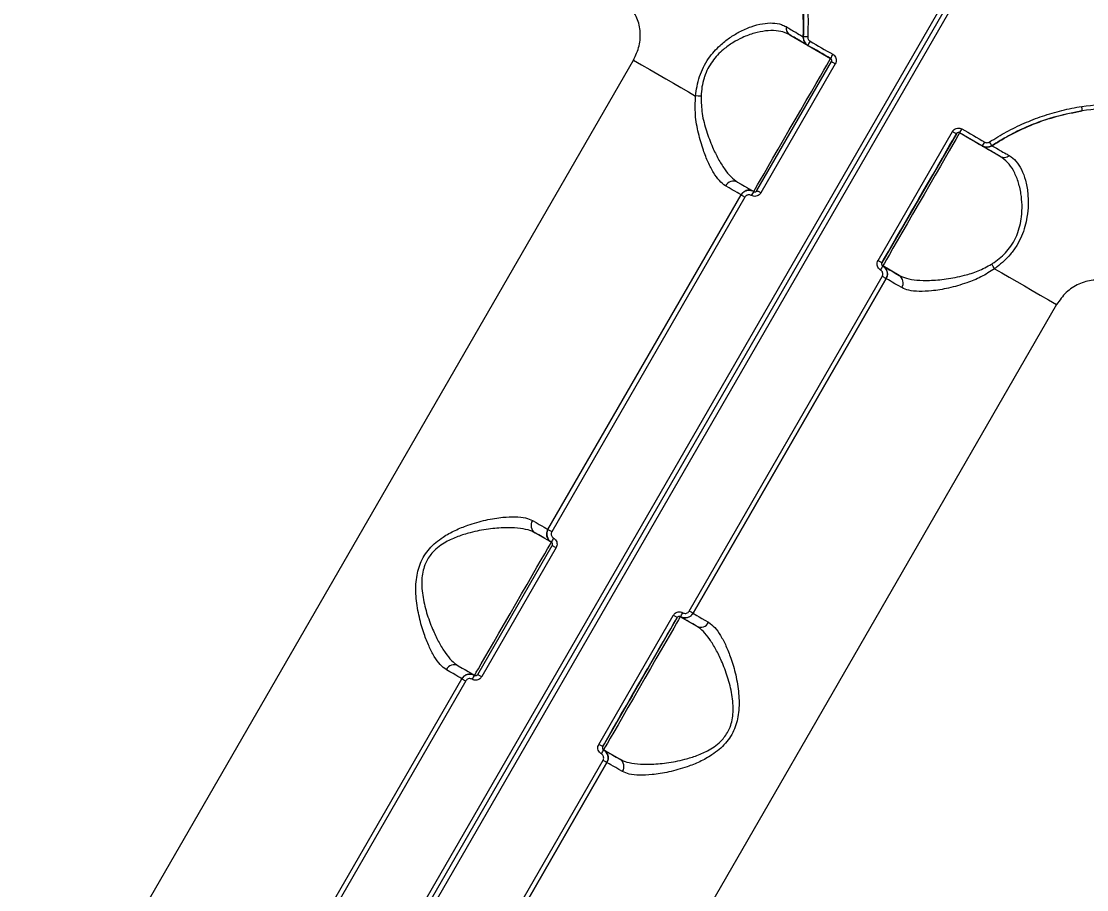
# Model space of a CAD drawing. Header units: millimetres. Extents: x -6006 to 5875, y -6399 to 6717.
# Drawn here: x 1506.3 to 1735.2, y 851.8 to 1038.3 of the extents above; entities that cross this region are included whole.
import ezdxf

# ---------------------------------------------------------------- set-up
doc = ezdxf.new("R2010")
doc.units = ezdxf.units.MM
for name, color, linetype in [('DIKOM_ОБЪЕКТ', 7, 'Continuous'), ('DIKOM_РАЗМЕР_ЗОНА', 7, 'Continuous'), ('DIKOM_РАЗМЕР_ОБЪЕКТА', 7, 'Continuous')]:
    doc.layers.add(name, color=color, linetype=linetype)
doc.styles.add('style1', font='arial.ttf', dxfattribs={"width": 0.8})
doc.dimstyles.new('1-50', dxfattribs={"dimtxt": 300, "dimasz": 200, "dimexe": 100, "dimexo": 0, "dimgap": 100, "dimtad": 0, "dimdec": 0, "dimtxsty": 'style1', "dimcen": 0, "dimclrd": 7, "dimclre": 7, "dimadec": 1, "dimazin": 2, "dimtfac": 1, "dimtdec": 0, "dimtmove": 1, "dimatfit": 3, "dimfxl": 0, "dimlwd": 25, "dimlwe": 18, "dimarcsym": 0})

# ---------------------------------------------------------------- blocks, each defined once
blk = doc.blocks.new('*D15')
at = {"layer": 'Defpoints', "color": 0, "transparency": 16777216}
for p in [(-4354.46, 4593.05), (3409.28, 4593.05), (-1328.61, -3571.89)]:
    blk.add_point(p, dxfattribs=at)
at = {"layer": 'DIKOM_РАЗМЕР_ОБЪЕКТА', "color": 7, "lineweight": 18, "transparency": 16777216}
for p, q in [((3409.28, 4593.05), (-4454.46, 4593.05)), ((-1328.61, -3571.89), (-4454.46, -3571.89))]:
    blk.add_line(p, q, dxfattribs=at)
at = {"layer": 'DIKOM_РАЗМЕР_ОБЪЕКТА', "color": 7, "lineweight": 25, "transparency": 16777216}
for p, q in [((-4354.46, 4393.05), (-4354.46, 968.7)), ((-4354.46, -3371.89), (-4354.46, 52.46))]:
    blk.add_line(p, q, dxfattribs=at)
at = {"layer": 'DIKOM_РАЗМЕР_ОБЪЕКТА', "color": 7, "transparency": 16777216}
for points in [[(-4387.8, 4393.05), (-4321.13, 4393.05), (-4354.46, 4593.05)], [(-4387.8, -3371.89), (-4321.13, -3371.89), (-4354.46, -3571.89)]]:
    blk.add_solid(points, dxfattribs=at)
at = {"layer": 'DIKOM_РАЗМЕР_ОБЪЕКТА', "color": 0, "transparency": 16777216, "insert": (-4354.46, 510.58), "char_height": 300, "attachment_point": 5, "rotation": 90, "style": 'style1'}
blk.add_mtext('8150', dxfattribs=at)
blk = doc.blocks.new('*D16')
at = {"layer": 'Defpoints', "color": 0, "transparency": 16777216}
for p in [(3934.59, 4272.92), (-3710.11, -290.96), (3934.59, -4791.62)]:
    blk.add_point(p, dxfattribs=at)
at = {"layer": 'DIKOM_РАЗМЕР_ОБЪЕКТА', "color": 7, "lineweight": 18, "transparency": 16777216}
for p, q in [((3934.59, 4272.92), (3934.59, -4891.62)), ((-3710.11, -290.96), (-3710.11, -4891.62))]:
    blk.add_line(p, q, dxfattribs=at)
at = {"layer": 'DIKOM_РАЗМЕР_ОБЪЕКТА', "color": 7, "lineweight": 25, "transparency": 16777216}
for p, q in [((-3510.11, -4791.62), (-1432.64, -4791.62)), ((3734.59, -4791.62), (-518.7, -4791.62))]:
    blk.add_line(p, q, dxfattribs=at)
at = {"layer": 'DIKOM_РАЗМЕР_ОБЪЕКТА', "color": 7, "transparency": 16777216}
for points in [[(-3510.11, -4758.29), (-3510.11, -4824.96), (-3710.11, -4791.62)], [(3734.59, -4758.29), (3734.59, -4824.96), (3934.59, -4791.62)]]:
    blk.add_solid(points, dxfattribs=at)
at = {"layer": 'DIKOM_РАЗМЕР_ОБЪЕКТА', "color": 0, "transparency": 16777216, "insert": (-975.67, -4791.62), "char_height": 300, "attachment_point": 5, "style": 'style1'}
blk.add_mtext('7650', dxfattribs=at)
blk = doc.blocks.new('*D14')
at = {"layer": 'Defpoints', "color": 0, "transparency": 16777216}
for p in [(3463.26, 6716.57), (-5809.49, -5571.89), (-1350.38, -5571.89)]:
    blk.add_point(p, dxfattribs=at)
at = {"layer": 'DIKOM_РАЗМЕР_ЗОНА', "color": 7, "lineweight": 18, "transparency": 16777216}
for p, q in [((3463.26, 6716.57), (-5909.49, 6716.57)), ((-1350.38, -5571.89), (-5909.49, -5571.89))]:
    blk.add_line(p, q, dxfattribs=at)
at = {"layer": 'DIKOM_РАЗМЕР_ЗОНА', "color": 7, "lineweight": 25, "transparency": 16777216}
for p, q in [((-5809.49, 6516.57), (-5809.49, 1149.14)), ((-5809.49, -5371.89), (-5809.49, 69.36))]:
    blk.add_line(p, q, dxfattribs=at)
at = {"layer": 'DIKOM_РАЗМЕР_ЗОНА', "color": 7, "transparency": 16777216}
for points in [[(-5842.83, 6516.57), (-5776.16, 6516.57), (-5809.49, 6716.57)], [(-5842.83, -5371.89), (-5776.16, -5371.89), (-5809.49, -5571.89)]]:
    blk.add_solid(points, dxfattribs=at)
at = {"layer": 'DIKOM_РАЗМЕР_ЗОНА', "color": 0, "transparency": 16777216, "insert": (-5809.49, 609.25), "char_height": 300, "attachment_point": 5, "rotation": 90, "style": 'style1'}
blk.add_mtext('12300', dxfattribs=at)
blk = doc.blocks.new('*D13')
at = {"layer": 'Defpoints', "color": 0, "transparency": 16777216}
for p in [(5874.9, 4901.57), (-5210.11, -1293.83), (5874.9, -6202.3)]:
    blk.add_point(p, dxfattribs=at)
at = {"layer": 'DIKOM_РАЗМЕР_ЗОНА', "color": 7, "lineweight": 18, "transparency": 16777216}
for p, q in [((5874.9, 4901.57), (5874.9, -6302.3)), ((-5210.11, -1293.83), (-5210.11, -6302.3))]:
    blk.add_line(p, q, dxfattribs=at)
at = {"layer": 'DIKOM_РАЗМЕР_ЗОНА', "color": 7, "lineweight": 25, "transparency": 16777216}
for p, q in [((-5010.11, -6202.3), (160.46, -6202.3)), ((5674.9, -6202.3), (1240.24, -6202.3))]:
    blk.add_line(p, q, dxfattribs=at)
at = {"layer": 'DIKOM_РАЗМЕР_ЗОНА', "color": 7, "transparency": 16777216}
for points in [[(-5010.11, -6168.97), (-5010.11, -6235.64), (-5210.11, -6202.3)], [(5674.9, -6168.97), (5674.9, -6235.64), (5874.9, -6202.3)]]:
    blk.add_solid(points, dxfattribs=at)
at = {"layer": 'DIKOM_РАЗМЕР_ЗОНА', "color": 0, "transparency": 16777216, "insert": (700.35, -6202.3), "char_height": 300, "attachment_point": 5, "style": 'style1'}
blk.add_mtext('11100', dxfattribs=at)

msp = doc.modelspace()

# ---------------------------------------------------------------- linework, layer by layer
at = {"layer": 'DIKOM_ОБЪЕКТ', "color": 7, "linetype": 'Continuous', "lineweight": 15}
for p, q in [((1473.91, 643.12), (1715.91, 1062.27)), ((1474.77, 642.62), (1716.77, 1061.77)), ((1717.64, 1061.27), (1475.64, 642.11)), ((1671.42, 1035.42), (1680.17, 1030.37)), ((1462.81, 726.89), (1637.81, 1030)), ((1664.35, 1001.97), (1680.35, 1029.69)), ((1681.19, 1029.2), (1665.19, 1001.49)), ((1690.36, 986.96), (1706.36, 1014.67)), ((1716.63, 1009.32), (1707.88, 1014.37)), ((1707.2, 1014.19), (1691.2, 986.47)), ((1707.2, 1014.18), (1707.2, 1014.19)), ((1712.74, 1011.56), (1712.78, 1011.54)), ((1660.16, 1003.81), (1663.67, 1001.79)), ((1619.44, 929.18), (1660.94, 1001.06)), ((1661.77, 1000.58), (1620.27, 928.7)), ((1663.63, 1001.81), (1663.63, 1001.81)), ((1663.63, 1001.81), (1663.67, 1001.79)), ((1663.67, 1001.79), (1663.67, 1001.79)), ((1691.2, 986.47), (1691.2, 986.47)), ((1691.38, 985.79), (1691.38, 985.79)), ((1694.89, 983.76), (1691.38, 985.79)), ((1649.78, 911.66), (1691.28, 983.54)), ((1650.61, 911.18), (1692.11, 983.06)), ((1692.11, 983.06), (1650.61, 911.18)), ((1728.74, 977.5), (1553.74, 674.39)), ((1616.66, 928.47), (1620.17, 926.44)), ((1604.35, 898.05), (1620.35, 925.76)), ((1621.19, 925.28), (1605.19, 897.57)), ((1630.36, 883.03), (1646.36, 910.74)), ((1647.2, 910.26), (1631.2, 882.55)), ((1647.2, 910.26), (1647.2, 910.26)), ((1647.88, 910.45), (1647.92, 910.42)), ((1651.39, 908.42), (1647.88, 910.44)), ((1647.92, 910.42), (1647.92, 910.42)), ((1650.61, 911.18), (1650.61, 911.18)), ((1600.16, 899.89), (1603.67, 897.87)), ((1603.63, 897.89), (1603.67, 897.87)), ((1603.67, 897.87), (1603.67, 897.87)), ((1559.44, 825.25), (1600.94, 897.13)), ((1601.77, 896.65), (1560.27, 824.77)), ((1631.2, 882.55), (1631.2, 882.55)), ((1631.38, 881.87), (1631.38, 881.87)), ((1634.89, 879.84), (1631.38, 881.87)), ((1589.78, 807.73), (1631.28, 879.61)), ((1590.61, 807.25), (1632.11, 879.13)), ((1632.11, 879.13), (1590.61, 807.25)), ((1632.11, 879.13), (1632.11, 879.13))]:
    msp.add_line(p, q, dxfattribs=at)
at = {"layer": 'DIKOM_ОБЪЕКТ', "color": 7, "linetype": 'Continuous', "lineweight": 15, "flags": 128}
for points in [[(1680.17, 1030.37), (1679.56, 1030.72), (1678.95, 1031.07), (1678.34, 1031.42), (1677.74, 1031.77), (1677.13, 1032.12), (1676.52, 1032.47), (1675.91, 1032.82), (1675.31, 1033.17)], [(1675.76, 1034.07), (1676.37, 1033.72), (1676.98, 1033.36), (1677.59, 1033.01), (1678.2, 1032.66), (1678.81, 1032.31), (1679.42, 1031.96), (1680.03, 1031.61), (1680.63, 1031.25)], [(1663.67, 1001.79), (1663.76, 1001.95), (1664.04, 1002.42), (1664.49, 1003.2), (1665.1, 1004.27), (1665.87, 1005.6), (1666.78, 1007.17), (1667.79, 1008.93), (1668.91, 1010.86), (1670.08, 1012.9), (1671.3, 1015.01), (1672.54, 1017.15), (1673.76, 1019.26), (1674.93, 1021.3), (1676.04, 1023.22), (1677.06, 1024.99), (1677.97, 1026.55), (1678.74, 1027.88), (1679.35, 1028.95), (1679.8, 1029.73), (1680.08, 1030.21), (1680.17, 1030.37)], [(1637.81, 1030), (1639.57, 1028.98), (1641.31, 1027.98), (1643.03, 1026.98), (1644.73, 1026), (1646.39, 1025.04), (1648.02, 1024.1), (1649.61, 1023.19), (1651.15, 1022.29)], [(1680.35, 1029.69), (1680.37, 1029.68), (1680.41, 1029.65), (1680.49, 1029.6), (1680.59, 1029.54), (1680.72, 1029.47), (1680.86, 1029.39), (1681.02, 1029.3), (1681.19, 1029.2)], [(1707.88, 1014.37), (1707.79, 1014.21), (1707.52, 1013.73), (1707.06, 1012.95), (1706.45, 1011.88), (1705.68, 1010.55), (1704.78, 1008.99), (1703.76, 1007.22), (1702.65, 1005.3), (1701.47, 1003.26), (1700.25, 1001.15), (1699.02, 999.01), (1697.8, 996.9), (1696.62, 994.86), (1695.51, 992.93), (1694.49, 991.17), (1693.58, 989.6), (1692.82, 988.27), (1692.2, 987.2), (1691.75, 986.42), (1691.47, 985.95), (1691.38, 985.79)], [(1707.2, 1014.19), (1707.18, 1014.19), (1707.13, 1014.22), (1707.06, 1014.27), (1706.95, 1014.33), (1706.83, 1014.4), (1706.68, 1014.48), (1706.53, 1014.57), (1706.36, 1014.67)], [(1712.74, 1011.56), (1712.13, 1011.91), (1711.53, 1012.26), (1710.92, 1012.61), (1710.31, 1012.96), (1709.7, 1013.32), (1709.1, 1013.67), (1708.49, 1014.02), (1707.88, 1014.37)], [(1708.41, 1015.22), (1709.02, 1014.86), (1709.63, 1014.51), (1710.24, 1014.16), (1710.85, 1013.81), (1711.46, 1013.46), (1712.07, 1013.11), (1712.68, 1012.75), (1713.29, 1012.4)], [(1691.2, 986.47), (1691.29, 986.63), (1691.55, 987.09), (1691.99, 987.84), (1692.59, 988.88), (1693.33, 990.17), (1694.21, 991.69), (1695.2, 993.4), (1696.28, 995.27), (1697.42, 997.24), (1698.6, 999.29), (1699.8, 1001.36), (1700.98, 1003.41), (1702.12, 1005.39), (1703.2, 1007.26), (1704.19, 1008.97), (1705.06, 1010.49), (1705.81, 1011.78), (1706.41, 1012.81), (1706.84, 1013.57), (1707.11, 1014.03), (1707.2, 1014.18)], [(1660.94, 1001.06), (1660.88, 1001.09), (1660.72, 1001.18), (1660.46, 1001.33), (1660.09, 1001.55), (1659.62, 1001.82), (1659.04, 1002.15), (1658.37, 1002.54), (1657.6, 1002.99)], [(1660.16, 1003.81), (1660.97, 1003.35), (1661.68, 1002.94), (1662.28, 1002.59), (1662.78, 1002.3), (1663.17, 1002.08), (1663.45, 1001.92), (1663.61, 1001.82), (1663.67, 1001.79)], [(1699.2, 1000.33), (1699.83, 1001.43), (1700.42, 1002.43), (1700.9, 1003.27), (1701.25, 1003.87), (1701.43, 1004.19), (1701.43, 1004.19), (1701.24, 1003.87), (1700.9, 1003.27), (1700.41, 1002.44), (1699.83, 1001.43), (1699.2, 1000.33), (1698.56, 999.23), (1697.98, 998.22), (1697.5, 997.38), (1697.15, 996.78), (1696.97, 996.47), (1696.97, 996.47), (1697.15, 996.78), (1697.5, 997.38), (1697.98, 998.22), (1698.56, 999.23), (1699.2, 1000.33)], [(1660.94, 1001.06), (1660.95, 1001.05), (1661, 1001.02), (1661.07, 1000.98), (1661.18, 1000.92), (1661.3, 1000.85), (1661.45, 1000.76), (1661.6, 1000.67), (1661.77, 1000.58)], [(1664.35, 1001.97), (1664.37, 1001.96), (1664.41, 1001.94), (1664.49, 1001.89), (1664.59, 1001.83), (1664.72, 1001.76), (1664.86, 1001.68), (1665.02, 1001.58), (1665.19, 1001.49)], [(1691.2, 986.47), (1691.18, 986.48), (1691.13, 986.51), (1691.06, 986.55), (1690.95, 986.61), (1690.83, 986.69), (1690.68, 986.77), (1690.53, 986.86), (1690.36, 986.96)], [(1691.38, 985.79), (1691.44, 985.76), (1691.6, 985.66), (1691.88, 985.5), (1692.27, 985.28), (1692.77, 984.99), (1693.37, 984.64), (1694.08, 984.23), (1694.89, 983.76)], [(1715.4, 985.2), (1716.94, 984.31), (1718.53, 983.39), (1720.16, 982.45), (1721.83, 981.49), (1723.52, 980.51), (1725.24, 979.52), (1726.98, 978.51), (1728.74, 977.5)], [(1692.11, 983.06), (1692.1, 983.07), (1692.05, 983.09), (1691.97, 983.14), (1691.87, 983.2), (1691.75, 983.27), (1691.6, 983.35), (1691.45, 983.44), (1691.28, 983.54)], [(1695.45, 981.13), (1694.68, 981.57), (1694.01, 981.96), (1693.43, 982.3), (1692.96, 982.57), (1692.59, 982.78), (1692.32, 982.93), (1692.17, 983.03), (1692.11, 983.06)], [(1616.1, 931.11), (1616.87, 930.66), (1617.54, 930.27), (1618.12, 929.94), (1618.59, 929.67), (1618.96, 929.45), (1619.22, 929.3), (1619.38, 929.21), (1619.44, 929.18)], [(1620.17, 926.45), (1620.11, 926.48), (1619.95, 926.57), (1619.67, 926.73), (1619.28, 926.96), (1618.78, 927.24), (1618.18, 927.59), (1617.47, 928), (1616.66, 928.47)], [(1619.44, 929.18), (1619.45, 929.17), (1619.5, 929.14), (1619.57, 929.1), (1619.68, 929.04), (1619.8, 928.97), (1619.95, 928.88), (1620.1, 928.79), (1620.27, 928.7)], [(1603.67, 897.87), (1603.76, 898.03), (1604.04, 898.5), (1604.49, 899.28), (1605.1, 900.35), (1605.87, 901.68), (1606.78, 903.25), (1607.79, 905.01), (1608.91, 906.93), (1610.08, 908.97), (1611.3, 911.09), (1612.54, 913.22), (1613.76, 915.33), (1614.93, 917.38), (1616.04, 919.3), (1617.06, 921.06), (1617.97, 922.63), (1618.74, 923.96), (1619.35, 925.03), (1619.8, 925.81), (1620.08, 926.28), (1620.17, 926.44)], [(1620.35, 925.76), (1620.37, 925.75), (1620.41, 925.73), (1620.49, 925.68), (1620.59, 925.62), (1620.72, 925.55), (1620.86, 925.47), (1621.02, 925.37), (1621.19, 925.28)], [(1650.61, 911.18), (1650.6, 911.19), (1650.55, 911.21), (1650.47, 911.26), (1650.37, 911.32), (1650.25, 911.39), (1650.1, 911.47), (1649.95, 911.56), (1649.78, 911.66)], [(1631.2, 882.55), (1631.29, 882.7), (1631.55, 883.16), (1631.99, 883.92), (1632.59, 884.96), (1633.33, 886.25), (1634.21, 887.77), (1635.2, 889.48), (1636.28, 891.34), (1637.42, 893.32), (1638.6, 895.37), (1639.8, 897.44), (1640.98, 899.49), (1642.12, 901.47), (1643.2, 903.33), (1644.19, 905.04), (1645.06, 906.56), (1645.81, 907.85), (1646.41, 908.89), (1646.84, 909.65), (1647.11, 910.11), (1647.2, 910.26)], [(1647.88, 910.44), (1647.79, 910.28), (1647.52, 909.81), (1647.06, 909.03), (1646.45, 907.96), (1645.68, 906.63), (1644.78, 905.06), (1643.76, 903.3), (1642.65, 901.38), (1641.47, 899.33), (1640.25, 897.22), (1639.02, 895.09), (1637.8, 892.97), (1636.62, 890.93), (1635.51, 889.01), (1634.49, 887.25), (1633.58, 885.68), (1632.82, 884.35), (1632.2, 883.28), (1631.75, 882.5), (1631.47, 882.03), (1631.38, 881.87)], [(1647.2, 910.26), (1647.18, 910.27), (1647.13, 910.3), (1647.06, 910.34), (1646.95, 910.4), (1646.83, 910.48), (1646.68, 910.56), (1646.53, 910.65), (1646.36, 910.74)], [(1651.39, 908.42), (1650.58, 908.89), (1649.87, 909.3), (1649.26, 909.65), (1648.77, 909.93), (1648.38, 910.16), (1648.1, 910.32), (1647.94, 910.41), (1647.88, 910.45)], [(1650.61, 911.18), (1650.67, 911.15), (1650.82, 911.05), (1651.09, 910.9), (1651.46, 910.69), (1651.93, 910.42), (1652.51, 910.08), (1653.18, 909.69), (1653.95, 909.25)], [(1600.16, 899.89), (1600.97, 899.42), (1601.68, 899.01), (1602.28, 898.66), (1602.78, 898.38), (1603.17, 898.15), (1603.45, 897.99), (1603.61, 897.9), (1603.67, 897.87)], [(1639.2, 896.4), (1639.83, 897.5), (1640.42, 898.51), (1640.9, 899.35), (1641.25, 899.95), (1641.43, 900.26), (1641.43, 900.26), (1641.24, 899.95), (1640.9, 899.35), (1640.41, 898.51), (1639.83, 897.5), (1639.2, 896.41), (1638.56, 895.31), (1637.98, 894.3), (1637.5, 893.46), (1637.15, 892.86), (1636.97, 892.55), (1636.97, 892.55), (1637.15, 892.86), (1637.5, 893.46), (1637.98, 894.3), (1638.56, 895.31), (1639.2, 896.4)], [(1600.94, 897.13), (1600.88, 897.16), (1600.72, 897.26), (1600.46, 897.41), (1600.09, 897.62), (1599.62, 897.89), (1599.04, 898.23), (1598.37, 898.62), (1597.6, 899.06)], [(1604.35, 898.05), (1604.37, 898.04), (1604.41, 898.01), (1604.49, 897.97), (1604.59, 897.91), (1604.72, 897.84), (1604.86, 897.75), (1605.02, 897.66), (1605.19, 897.57)], [(1600.94, 897.13), (1600.95, 897.13), (1601, 897.1), (1601.07, 897.05), (1601.18, 896.99), (1601.3, 896.92), (1601.45, 896.84), (1601.6, 896.75), (1601.77, 896.65)], [(1631.2, 882.55), (1631.18, 882.56), (1631.13, 882.59), (1631.06, 882.63), (1630.95, 882.69), (1630.83, 882.76), (1630.68, 882.85), (1630.53, 882.94), (1630.36, 883.03)], [(1631.38, 881.87), (1631.44, 881.83), (1631.6, 881.74), (1631.88, 881.58), (1632.27, 881.35), (1632.76, 881.07), (1633.37, 880.72), (1634.08, 880.31), (1634.89, 879.84)], [(1632.11, 879.13), (1632.1, 879.14), (1632.05, 879.17), (1631.97, 879.21), (1631.87, 879.27), (1631.75, 879.35), (1631.6, 879.43), (1631.45, 879.52), (1631.28, 879.61)], [(1635.45, 877.2), (1634.68, 877.65), (1634.01, 878.04), (1633.43, 878.37), (1632.96, 878.65), (1632.59, 878.86), (1632.32, 879.01), (1632.17, 879.1), (1632.11, 879.13)]]:
    msp.add_lwpolyline(points, dxfattribs=at)
at = {"layer": 'DIKOM_ОБЪЕКТ', "color": 7, "linetype": 'Continuous', "lineweight": 15}
for centre, radius, start, end in [((1672.35, 1036.91), 1.76, 171.1473, 238.1655), ((1674.51, 1025.38), 9.64, 85.5016, 91.1632), ((1676.31, 1034.91), 2, 176.8671, 240), ((1679.85, 1031.42), 4.87, 147.0536, 158.8462), ((1686.18, 1027.76), 6.56, 147.8166, 156.5716), ((1651.39, 1014.82), 7.48, 82.8321, 91.8558), ((1730.67, 1019.27), 3.56, 357.4696, 12.7993), ((1702.57, 1018.3), 6.6, 323.4789, 332.1703), ((1708.93, 1014.63), 4.89, 321.1641, 332.9199), ((1706.24, 1006.88), 9.81, 28.8948, 34.4593), ((1713.74, 1013.29), 2, 241.1812, 303.1329), ((1717.46, 1010.87), 1.76, 241.8327, 308.8602), ((1659.29, 1002.11), 1.91, 63.0462, 152.7507), ((1662.67, 1000.06), 2, 82.1486, 150), ((1668.92, 997.89), 6.55, 143.4273, 152.1952), ((1685.3, 988.43), 6.63, 327.851, 336.5066), ((1690.38, 984.06), 2, 330, 60), ((1708.8, 981.67), 7.48, 28.1502, 37.1727), ((1693.85, 982.16), 1.91, 327.2496, 56.9522), ((1617.7, 930.07), 1.91, 147.2424, 236.9583), ((1621.17, 928.18), 2, 150, 240), ((1626.21, 923.82), 6.59, 147.8229, 156.5379), ((1642.61, 914.35), 6.56, 323.4358, 332.1903), ((1648.88, 912.18), 2, 241.1812, 330), ((1652.26, 910.12), 1.91, 243.0506, 332.7519), ((1599.29, 898.19), 1.91, 63.0504, 152.7466), ((1602.67, 896.13), 2, 82.1486, 150), ((1608.95, 893.95), 6.58, 143.4498, 152.169), ((1625.37, 884.47), 6.56, 327.8137, 336.5682), ((1630.38, 880.13), 2, 330, 60), ((1633.85, 878.24), 1.91, 327.2496, 56.9516)]:
    msp.add_arc(centre, radius, start, end, dxfattribs=at)
for points, knots in [([(1671.11, 1055.56), (1671.7, 1053.84), (1672.89, 1050.39), (1673.91, 1045.17), (1674.44, 1040.02), (1674.35, 1036.69), (1674.31, 1035.02)], [0, 0, 0, 0, 0.259852, 0.522842, 0.760228, 1, 1, 1, 1]), ([(1674.31, 1035.02), (1674.33, 1037.78), (1674.37, 1041.97), (1673.47, 1047.51), (1672.5, 1051.62), (1671.57, 1054.26), (1671.11, 1055.56)], [0, 0, 0, 0, 0.395168, 0.598667, 0.802164, 1, 1, 1, 1]), ([(1671.97, 1055.96), (1672.44, 1054.63), (1673.38, 1051.97), (1674.37, 1047.86), (1675.05, 1043.64), (1675.39, 1039.34), (1675.3, 1036.44), (1675.26, 1034.99)], [0, 0, 0, 0, 0.197837, 0.395504, 0.593169, 0.796586, 1, 1, 1, 1]), ([(1637.81, 1030), (1638.28, 1031.01), (1639.22, 1033.02), (1639.38, 1036.33), (1638.72, 1039.03), (1637.83, 1040.4), (1637.51, 1040.9)], [0, 0, 0, 0, 0.288563, 0.571632, 0.847042, 1, 1, 1, 1]), ([(1651.15, 1022.29), (1651.24, 1022.99), (1651.42, 1024.39), (1651.98, 1026.47), (1652.81, 1028.51), (1654.21, 1030.87), (1656.16, 1033.03), (1658.45, 1034.84), (1660.72, 1036.21), (1663.13, 1037.26), (1665.55, 1037.9), (1667.75, 1038.05), (1669.43, 1037.78), (1670.28, 1037.35), (1670.61, 1037.19)], [0, 0, 0, 0, 0.060368, 0.122045, 0.182586, 0.245202, 0.354865, 0.435813, 0.519107, 0.621341, 0.7266, 0.82972, 0.935578, 1, 1, 1, 1]), ([(1670.61, 1037.19), (1671.36, 1036.75), (1672.88, 1035.86), (1673.94, 1035.23), (1674.29, 1035.03), (1674.3, 1035.02), (1674.31, 1035.02)], [0, 0, 0, 0, 0.341497, 0.692996, 0.918012, 1, 1, 1, 1]), ([(1671.42, 1035.42), (1671.08, 1035.59), (1670.2, 1036.04), (1668.48, 1036.38), (1666.26, 1036.34), (1663.81, 1035.86), (1661.42, 1034.99), (1659.14, 1033.79), (1656.9, 1032.2), (1655.04, 1030.27), (1653.76, 1028.19), (1653.24, 1026.94), (1652.81, 1025.62), (1652.48, 1024.22), (1652.38, 1022.9), (1652.33, 1022.24)], [0, 0, 0, 0, 0.065392, 0.17037, 0.277945, 0.381812, 0.48841, 0.569564, 0.652794, 0.760417, 0.815165, 0.871886, 0.880045, 0.939201, 1, 1, 1, 1]), ([(1675.31, 1033.17), (1675.23, 1033.22), (1675.07, 1033.31), (1673.81, 1034.04), (1672.22, 1034.95), (1671.42, 1035.42)], [0, 0, 0, 0, 0.306974, 0.648471, 1, 1, 1, 1]), ([(1675.31, 1033.17), (1675.26, 1033.21), (1675.01, 1033.35), (1674.65, 1033.72), (1674.34, 1034.34), (1674.32, 1034.79), (1674.31, 1035.02)], [0, 0, 0, 0, 0.081896, 0.388014, 0.69396, 1, 1, 1, 1]), ([(1675.26, 1034.99), (1675.27, 1034.88), (1675.28, 1034.65), (1675.43, 1034.34), (1675.61, 1034.16), (1675.74, 1034.08), (1675.76, 1034.07)], [0, 0, 0, 0, 0.305668, 0.611548, 0.917881, 1, 1, 1, 1]), ([(1680.35, 1029.69), (1680.37, 1029.74), (1680.42, 1029.84), (1680.42, 1030.01), (1680.37, 1030.17), (1680.28, 1030.3), (1680.2, 1030.35), (1680.17, 1030.37)], [0, 0, 0, 0, 0.214036, 0.428195, 0.642745, 0.857942, 1, 1, 1, 1]), ([(1680.63, 1031.25), (1680.73, 1031.19), (1680.96, 1031.04), (1681.24, 1030.67), (1681.4, 1030.18), (1681.4, 1029.67), (1681.26, 1029.36), (1681.19, 1029.2)], [0, 0, 0, 0, 0.14185, 0.356723, 0.571314, 0.785721, 1, 1, 1, 1]), ([(1657.6, 1002.99), (1657.15, 1003.32), (1656.25, 1003.99), (1655, 1005.78), (1653.84, 1008), (1652.72, 1010.83), (1651.73, 1014.24), (1650.99, 1018.16), (1651.1, 1020.95), (1651.15, 1022.29)], [0, 0, 0, 0, 0.131658, 0.263487, 0.395139, 0.526876, 0.688298, 0.849534, 1, 1, 1, 1]), ([(1652.33, 1022.24), (1652.37, 1020.98), (1652.45, 1018.36), (1653.47, 1014.69), (1654.69, 1011.46), (1656.02, 1008.75), (1657.33, 1006.61), (1658.72, 1004.85), (1659.68, 1004.16), (1660.16, 1003.81)], [0, 0, 0, 0, 0.146376, 0.305497, 0.46899, 0.600895, 0.735096, 0.8657, 1, 1, 1, 1]), ([(1714.33, 1012.43), (1715.53, 1013.17), (1717.93, 1014.65), (1721.75, 1016.49), (1725.73, 1018.03), (1729.87, 1019.27), (1732.72, 1019.8), (1734.14, 1020.06)], [0, 0, 0, 0, 0.197683, 0.39539, 0.59309, 0.796551, 1, 1, 1, 1]), ([(1714.83, 1011.62), (1716.25, 1012.49), (1719.09, 1014.23), (1723.79, 1016.34), (1728.84, 1018.07), (1732.42, 1018.77), (1734.23, 1019.11)], [0, 0, 0, 0, 0.237384, 0.477157, 0.737005, 1, 1, 1, 1]), ([(1734.23, 1019.11), (1731.52, 1018.55), (1727.43, 1017.7), (1722.21, 1015.65), (1718.39, 1013.82), (1716.01, 1012.35), (1714.83, 1011.62)], [0, 0, 0, 0, 0.395171, 0.598679, 0.802184, 1, 1, 1, 1]), ([(1734.14, 1020.06), (1736.67, 1020.37), (1741.79, 1020.99), (1746.9, 1020.44), (1749.48, 1020.17)], [0, 0, 0, 0, 0.494179, 1, 1, 1, 1]), ([(1749.24, 1019.23), (1746.77, 1019.5), (1741.77, 1020.03), (1736.76, 1019.42), (1734.23, 1019.11)], [0, 0, 0, 0, 0.494166, 1, 1, 1, 1]), ([(1706.36, 1014.67), (1706.42, 1014.76), (1706.58, 1014.99), (1706.94, 1015.27), (1707.43, 1015.43), (1707.95, 1015.43), (1708.26, 1015.29), (1708.41, 1015.22)], [0, 0, 0, 0, 0.140617, 0.355147, 0.569918, 0.784894, 1, 1, 1, 1]), ([(1707.88, 1014.37), (1707.83, 1014.39), (1707.73, 1014.44), (1707.55, 1014.44), (1707.39, 1014.38), (1707.27, 1014.29), (1707.22, 1014.22), (1707.2, 1014.19)], [0, 0, 0, 0, 0.215552, 0.430842, 0.645306, 0.859683, 1, 1, 1, 1]), ([(1713.29, 1012.4), (1713.39, 1012.36), (1713.6, 1012.26), (1713.94, 1012.26), (1714.19, 1012.34), (1714.31, 1012.41), (1714.33, 1012.43)], [0, 0, 0, 0, 0.306751, 0.61323, 0.919431, 1, 1, 1, 1]), ([(1714.83, 1011.62), (1714.78, 1011.59), (1714.54, 1011.44), (1714.05, 1011.28), (1713.36, 1011.28), (1712.95, 1011.47), (1712.74, 1011.56)], [0, 0, 0, 0, 0.080645, 0.387031, 0.693499, 1, 1, 1, 1]), ([(1716.63, 1009.32), (1715.9, 1009.74), (1714.39, 1010.61), (1713.02, 1011.4), (1712.84, 1011.51), (1712.74, 1011.56)], [0, 0, 0, 0, 0.31752, 0.653918, 1, 1, 1, 1]), ([(1714.83, 1011.62), (1714.92, 1011.57), (1715.09, 1011.48), (1716.31, 1010.78), (1717.6, 1010.05), (1718.35, 1009.62), (1718.57, 1009.5)], [0, 0, 0, 0, 0.336233, 0.682234, 0.908785, 1, 1, 1, 1]), ([(1714.76, 986.19), (1714.95, 986.31), (1716.12, 987.08), (1717.72, 988.45), (1719.24, 990.46), (1719.91, 991.71), (1720.46, 993.04), (1720.91, 994.45), (1721.28, 996.61), (1721.36, 998.96), (1721.11, 1001.54), (1720.5, 1004.06), (1719.51, 1006.33), (1718.24, 1008.17), (1717.17, 1008.93), (1716.63, 1009.32)], [0, 0, 0, 0, 0.020105, 0.128731, 0.185272, 0.244008, 0.254867, 0.316796, 0.380593, 0.466422, 0.554633, 0.663825, 0.776167, 0.886558, 1, 1, 1, 1]), ([(1718.57, 1009.5), (1719.07, 1009.14), (1720.09, 1008.41), (1721.24, 1006.58), (1722.11, 1004.26), (1722.57, 1001.69), (1722.68, 998.98), (1722.47, 996.54), (1721.97, 994.24), (1721.26, 992.17), (1720.21, 990.15), (1718.53, 987.83), (1716.8, 986.23), (1715.59, 985.34), (1715.4, 985.2)], [0, 0, 0, 0, 0.108479, 0.220216, 0.327645, 0.438306, 0.523801, 0.611505, 0.674513, 0.739085, 0.802774, 0.868896, 0.979729, 1, 1, 1, 1]), ([(1660.94, 1001.06), (1661.02, 1001.18), (1661.22, 1001.49), (1661.71, 1001.86), (1662.36, 1002.07), (1663.05, 1002.07), (1663.46, 1001.88), (1663.67, 1001.79)], [0, 0, 0, 0, 0.1407, 0.355416, 0.570311, 0.785149, 1, 1, 1, 1]), ([(1663.13, 1000.94), (1663.03, 1000.99), (1662.82, 1001.08), (1662.48, 1001.08), (1662.15, 1000.98), (1661.91, 1000.79), (1661.81, 1000.64), (1661.77, 1000.58)], [0, 0, 0, 0, 0.21522, 0.430122, 0.644975, 0.859492, 1, 1, 1, 1]), ([(1665.19, 1001.49), (1665.13, 1001.4), (1664.97, 1001.17), (1664.6, 1000.89), (1664.12, 1000.73), (1663.6, 1000.73), (1663.29, 1000.87), (1663.13, 1000.94)], [0, 0, 0, 0, 0.140615, 0.355143, 0.56992, 0.784895, 1, 1, 1, 1]), ([(1663.67, 1001.79), (1663.72, 1001.77), (1663.82, 1001.72), (1663.99, 1001.72), (1664.16, 1001.77), (1664.28, 1001.86), (1664.33, 1001.94), (1664.35, 1001.97)], [0, 0, 0, 0, 0.21533, 0.430678, 0.645513, 0.859707, 1, 1, 1, 1]), ([(1690.91, 984.9), (1690.82, 984.97), (1690.59, 985.12), (1690.31, 985.49), (1690.15, 985.97), (1690.15, 986.49), (1690.29, 986.8), (1690.36, 986.96)], [0, 0, 0, 0, 0.141832, 0.356701, 0.571344, 0.785724, 1, 1, 1, 1]), ([(1691.28, 983.54), (1691.33, 983.64), (1691.42, 983.85), (1691.42, 984.19), (1691.31, 984.51), (1691.13, 984.76), (1690.98, 984.86), (1690.91, 984.9)], [0, 0, 0, 0, 0.214271, 0.428619, 0.643224, 0.858127, 1, 1, 1, 1]), ([(1691.2, 986.47), (1691.17, 986.42), (1691.13, 986.32), (1691.13, 986.15), (1691.18, 985.98), (1691.27, 985.86), (1691.35, 985.81), (1691.38, 985.79)], [0, 0, 0, 0, 0.213951, 0.428173, 0.642728, 0.857911, 1, 1, 1, 1]), ([(1691.38, 985.79), (1691.5, 985.71), (1691.81, 985.5), (1692.18, 985.01), (1692.39, 984.37), (1692.39, 983.67), (1692.21, 983.26), (1692.11, 983.06)], [0, 0, 0, 0, 0.1417, 0.356389, 0.570944, 0.785438, 1, 1, 1, 1]), ([(1694.89, 983.76), (1695.38, 983.54), (1696.44, 983.05), (1698.68, 982.71), (1701.55, 982.64), (1705.01, 982.93), (1708.56, 983.62), (1711.91, 984.62), (1713.8, 985.66), (1714.76, 986.19)], [0, 0, 0, 0, 0.12271, 0.262464, 0.406019, 0.574929, 0.748265, 0.872373, 1, 1, 1, 1]), ([(1715.4, 985.2), (1714.44, 984.58), (1712.51, 983.32), (1709.11, 982), (1705.49, 980.96), (1702.02, 980.4), (1699.15, 980.27), (1696.94, 980.47), (1695.93, 980.92), (1695.45, 981.13)], [0, 0, 0, 0, 0.128149, 0.256736, 0.426818, 0.59688, 0.73731, 0.877572, 1, 1, 1, 1]), ([(1738.33, 982.69), (1737.75, 982.72), (1736.11, 982.8), (1733.44, 982.02), (1730.65, 980.23), (1729.39, 978.41), (1728.74, 977.5)], [0, 0, 0, 0, 0.152963, 0.428375, 0.71144, 1, 1, 1, 1]), ([(1597.6, 899.06), (1597.15, 899.39), (1596.26, 900.05), (1595.01, 901.84), (1593.84, 904.07), (1592.73, 906.88), (1591.73, 910.3), (1591.04, 914.25), (1590.98, 918.23), (1591.71, 921.4), (1592.82, 923.58), (1593.95, 925.09), (1595.32, 926.43), (1597.17, 927.79), (1599.49, 929.06), (1602.62, 930.3), (1606.14, 931.28), (1609.59, 931.84), (1612.46, 931.96), (1614.63, 931.76), (1615.64, 931.31), (1616.1, 931.11)], [0, 0, 0, 0, 0.054582, 0.111031, 0.165946, 0.222012, 0.289071, 0.35796, 0.422672, 0.477403, 0.504748, 0.533099, 0.562352, 0.592381, 0.639889, 0.688585, 0.759282, 0.83206, 0.89016, 0.949867, 1, 1, 1, 1]), ([(1616.66, 928.47), (1616.18, 928.69), (1615.15, 929.17), (1612.95, 929.52), (1610.09, 929.6), (1606.64, 929.32), (1603.18, 928.67), (1600.07, 927.71), (1597.82, 926.72), (1596.02, 925.56), (1594.48, 924.21), (1593.49, 922.78), (1592.85, 921.28), (1592.49, 920.01), (1592.21, 917.64), (1592.5, 914.47), (1593.46, 910.77), (1594.69, 907.54), (1596.02, 904.83), (1597.33, 902.69), (1598.72, 900.92), (1599.68, 900.24), (1600.16, 899.89)], [0, 0, 0, 0, 0.050714, 0.109915, 0.170724, 0.242652, 0.316476, 0.363748, 0.411989, 0.440047, 0.468858, 0.5101, 0.521087, 0.546819, 0.573408, 0.636934, 0.704611, 0.77415, 0.830251, 0.887331, 0.942879, 1, 1, 1, 1]), ([(1620.17, 926.45), (1620.04, 926.53), (1619.73, 926.73), (1619.37, 927.22), (1619.15, 927.87), (1619.16, 928.56), (1619.34, 928.97), (1619.44, 929.18)], [0, 0, 0, 0, 0.141719, 0.356373, 0.570946, 0.785471, 1, 1, 1, 1]), ([(1620.27, 928.7), (1620.22, 928.59), (1620.13, 928.39), (1620.13, 928.04), (1620.23, 927.72), (1620.42, 927.48), (1620.57, 927.37), (1620.63, 927.33)], [0, 0, 0, 0, 0.214244, 0.428567, 0.643145, 0.858022, 1, 1, 1, 1]), ([(1620.63, 927.33), (1620.73, 927.27), (1620.96, 927.11), (1621.24, 926.75), (1621.4, 926.26), (1621.4, 925.74), (1621.26, 925.43), (1621.19, 925.28)], [0, 0, 0, 0, 0.141832, 0.356701, 0.571312, 0.785689, 1, 1, 1, 1]), ([(1620.35, 925.76), (1620.37, 925.81), (1620.42, 925.92), (1620.42, 926.09), (1620.37, 926.25), (1620.28, 926.37), (1620.2, 926.42), (1620.17, 926.45)], [0, 0, 0, 0, 0.214007, 0.428135, 0.642751, 0.857674, 1, 1, 1, 1]), ([(1646.36, 910.74), (1646.42, 910.84), (1646.58, 911.07), (1646.94, 911.34), (1647.43, 911.5), (1647.95, 911.5), (1648.26, 911.36), (1648.41, 911.29)], [0, 0, 0, 0, 0.140614, 0.355059, 0.569825, 0.784899, 1, 1, 1, 1]), ([(1648.41, 911.29), (1648.52, 911.25), (1648.72, 911.15), (1649.07, 911.15), (1649.39, 911.26), (1649.64, 911.44), (1649.74, 911.6), (1649.78, 911.66)], [0, 0, 0, 0, 0.2151, 0.430178, 0.645055, 0.859476, 1, 1, 1, 1]), ([(1653.95, 909.25), (1654.4, 908.91), (1655.3, 908.25), (1656.55, 906.46), (1657.71, 904.23), (1658.83, 901.41), (1659.84, 897.99), (1660.51, 894.04), (1660.57, 890.08), (1659.84, 886.9), (1658.72, 884.72), (1657.6, 883.2), (1656.23, 881.88), (1654.37, 880.51), (1652.05, 879.24), (1648.91, 878), (1645.39, 877.02), (1641.93, 876.47), (1639.08, 876.35), (1636.91, 876.56), (1635.91, 877), (1635.45, 877.2)], [0, 0, 0, 0, 0.055476, 0.111024, 0.166497, 0.222006, 0.290024, 0.357963, 0.422676, 0.477407, 0.505247, 0.533093, 0.562709, 0.592375, 0.640431, 0.688583, 0.760325, 0.832063, 0.891001, 0.949868, 1, 1, 1, 1]), ([(1647.88, 910.45), (1647.83, 910.47), (1647.73, 910.52), (1647.55, 910.52), (1647.39, 910.46), (1647.27, 910.37), (1647.22, 910.29), (1647.2, 910.26)], [0, 0, 0, 0, 0.215329, 0.430681, 0.645206, 0.859643, 1, 1, 1, 1]), ([(1650.61, 911.18), (1650.53, 911.05), (1650.32, 910.75), (1649.84, 910.38), (1649.19, 910.16), (1648.5, 910.17), (1648.09, 910.35), (1647.88, 910.45)], [0, 0, 0, 0, 0.140701, 0.355405, 0.570234, 0.785149, 1, 1, 1, 1]), ([(1634.89, 879.84), (1635.37, 879.62), (1636.4, 879.14), (1638.61, 878.79), (1641.46, 878.71), (1644.91, 878.99), (1648.37, 879.64), (1651.48, 880.59), (1653.73, 881.59), (1655.54, 882.75), (1657.07, 884.1), (1658.06, 885.53), (1658.71, 887.03), (1659.07, 888.3), (1659.34, 890.67), (1659.05, 893.84), (1658.09, 897.54), (1656.86, 900.77), (1655.53, 903.48), (1654.22, 905.62), (1652.83, 907.39), (1651.87, 908.07), (1651.39, 908.42)], [0, 0, 0, 0, 0.050715, 0.109914, 0.170725, 0.242651, 0.316471, 0.363749, 0.411988, 0.440047, 0.468858, 0.510101, 0.521087, 0.54682, 0.573408, 0.636934, 0.704611, 0.77415, 0.830252, 0.88733, 0.94288, 1, 1, 1, 1]), ([(1600.94, 897.13), (1601.02, 897.26), (1601.22, 897.57), (1601.71, 897.93), (1602.36, 898.15), (1603.05, 898.15), (1603.46, 897.96), (1603.67, 897.87)], [0, 0, 0, 0, 0.140749, 0.355457, 0.57029, 0.785209, 1, 1, 1, 1]), ([(1605.19, 897.57), (1605.13, 897.47), (1604.97, 897.24), (1604.6, 896.97), (1604.12, 896.81), (1603.6, 896.81), (1603.29, 896.95), (1603.13, 897.02)], [0, 0, 0, 0, 0.140665, 0.355097, 0.56985, 0.784911, 1, 1, 1, 1]), ([(1603.67, 897.87), (1603.72, 897.84), (1603.82, 897.8), (1603.99, 897.8), (1604.16, 897.85), (1604.28, 897.94), (1604.33, 898.02), (1604.35, 898.05)], [0, 0, 0, 0, 0.215554, 0.430842, 0.645308, 0.859684, 1, 1, 1, 1]), ([(1603.13, 897.02), (1603.03, 897.07), (1602.82, 897.16), (1602.48, 897.16), (1602.15, 897.05), (1601.91, 896.87), (1601.81, 896.72), (1601.77, 896.65)], [0, 0, 0, 0, 0.215106, 0.43019, 0.644927, 0.859473, 1, 1, 1, 1]), ([(1630.91, 880.98), (1630.82, 881.04), (1630.59, 881.2), (1630.31, 881.57), (1630.15, 882.05), (1630.15, 882.57), (1630.29, 882.88), (1630.36, 883.03)], [0, 0, 0, 0, 0.141828, 0.356752, 0.571357, 0.78573, 1, 1, 1, 1]), ([(1631.2, 882.55), (1631.17, 882.5), (1631.13, 882.4), (1631.13, 882.22), (1631.18, 882.06), (1631.27, 881.94), (1631.35, 881.89), (1631.38, 881.87)], [0, 0, 0, 0, 0.21406, 0.428245, 0.642909, 0.857886, 1, 1, 1, 1]), ([(1631.38, 881.87), (1631.5, 881.78), (1631.81, 881.58), (1632.18, 881.09), (1632.39, 880.44), (1632.39, 879.75), (1632.21, 879.34), (1632.11, 879.13)], [0, 0, 0, 0, 0.141712, 0.356403, 0.570965, 0.785481, 1, 1, 1, 1]), ([(1631.28, 879.61), (1631.33, 879.72), (1631.42, 879.92), (1631.42, 880.27), (1631.31, 880.59), (1631.13, 880.84), (1630.98, 880.94), (1630.91, 880.98)], [0, 0, 0, 0, 0.214193, 0.428591, 0.643207, 0.858121, 1, 1, 1, 1])]:
    msp.add_open_spline(points, degree=3, knots=knots, dxfattribs=at)

# ---------------------------------------------------------------- dimensions: what is measured, and where the dimension line sits
at = {"layer": 'DIKOM_РАЗМЕР_ЗОНА'}
dim = msp.add_linear_dim(base=(-5809.49, -5571.89), p1=(3463.26, 6716.57), p2=(-1350.38, -5571.89), angle=90, text='12300', dimstyle='1-50', override={"dimscale": 1, "dimtix": 0, "dimtofl": 1, "dimtmove": 1, "dimatfit": 3}, dxfattribs=at)
dim.commit()
dim.dimension.update_dxf_attribs({"geometry": '*D14', "text_midpoint": (-5809.49, 609.25), "dimtype": 160})
dim = msp.add_linear_dim(base=(5874.9, -6202.3), p1=(-5210.11, -1293.83), p2=(5874.9, 4901.57), text='11100', dimstyle='1-50', override={"dimscale": 1, "dimtix": 0, "dimtofl": 1, "dimtmove": 1, "dimatfit": 3}, dxfattribs=at)
dim.commit()
dim.dimension.update_dxf_attribs({"geometry": '*D13', "text_midpoint": (700.35, -6202.3), "dimtype": 160})
at = {"layer": 'DIKOM_РАЗМЕР_ОБЪЕКТА'}
dim = msp.add_linear_dim(base=(-4354.46, 4593.05), p1=(-1328.61, -3571.89), p2=(3409.28, 4593.05), angle=90, text='8150', dimstyle='1-50', override={"dimscale": 1, "dimtix": 0, "dimtofl": 1, "dimtmove": 1, "dimatfit": 3}, dxfattribs=at)
dim.commit()
dim.dimension.update_dxf_attribs({"geometry": '*D15', "text_midpoint": (-4354.46, 510.58)})
dim = msp.add_linear_dim(base=(3934.59, -4791.62), p1=(-3710.11, -290.96), p2=(3934.59, 4272.92), text='7650', dimstyle='1-50', override={"dimscale": 1, "dimtix": 0, "dimtofl": 1, "dimtmove": 1, "dimatfit": 3}, dxfattribs=at)
dim.commit()
dim.dimension.update_dxf_attribs({"geometry": '*D16', "text_midpoint": (-975.67, -4791.62), "dimtype": 160})

doc.saveas('drawing.dxf')
